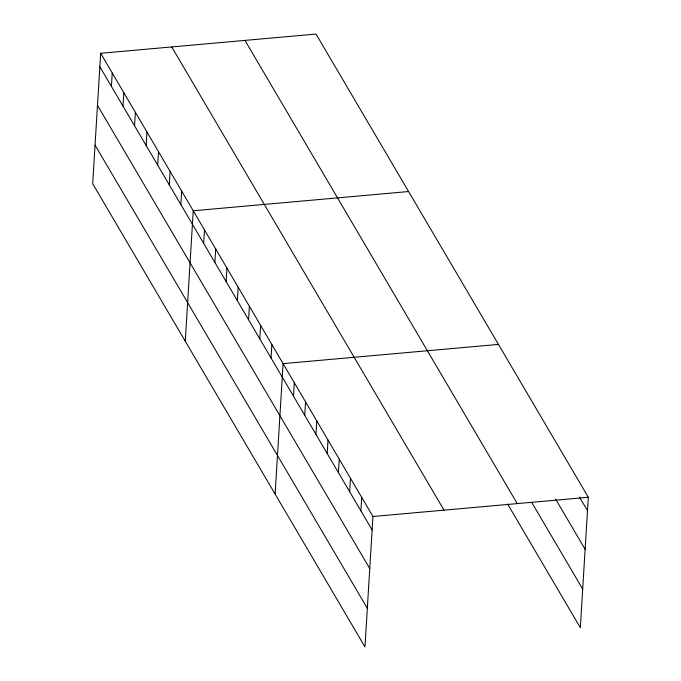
<?xml version="1.0" encoding="UTF-8"?>
<svg xmlns="http://www.w3.org/2000/svg" width="681" height="681" viewBox="0 0 681 681"><rect width="100%" height="100%" fill="white"/><g stroke="black" fill="none" stroke-linecap="round" stroke-linejoin="round"><path stroke-width="1.02" d="M100.669 53.288L92.693 183.734L364.973 646.95L372.95 516.496L100.669 53.288L316.027 34.05L588.307 497.266L580.331 627.712L507.592 503.974M111.42 86.419L112.237 72.969M122.989 106.1L123.814 92.659M134.566 125.789L135.383 112.348M146.134 145.479L146.96 132.029M157.703 165.168L158.528 151.718M169.28 184.849L170.097 171.408M180.848 204.538L181.674 191.089M185.266 341.224L193.242 210.778L408.609 191.54M203.653 243.33L204.479 229.889M214.881 262.44L215.707 248.991M226.118 281.551L226.935 268.101M237.346 300.653L238.171 287.212M248.582 319.764L249.399 306.314M259.81 338.866L260.636 325.424M271.038 357.976L271.864 344.535M275.115 494.091L283.092 363.637L498.458 344.407M293.502 396.189L294.328 382.748M304.739 415.299L305.556 401.858M315.967 434.41L316.793 420.96M327.203 453.512L328.021 440.071M338.431 472.623L339.257 459.181M349.659 491.733L350.485 478.283M360.896 510.835L361.713 497.394M372.95 516.496L588.307 497.266M579.463 497.062L587.49 510.716M555.713 499.275L585.124 549.32M531.887 502.663L582.698 589.108M244.964 40.4L517.245 503.617M171.74 46.938L444.021 510.154M99.843 66.729L372.124 529.946M97.485 105.342L369.766 568.558M95.051 145.121L367.331 608.337"/></g></svg>
